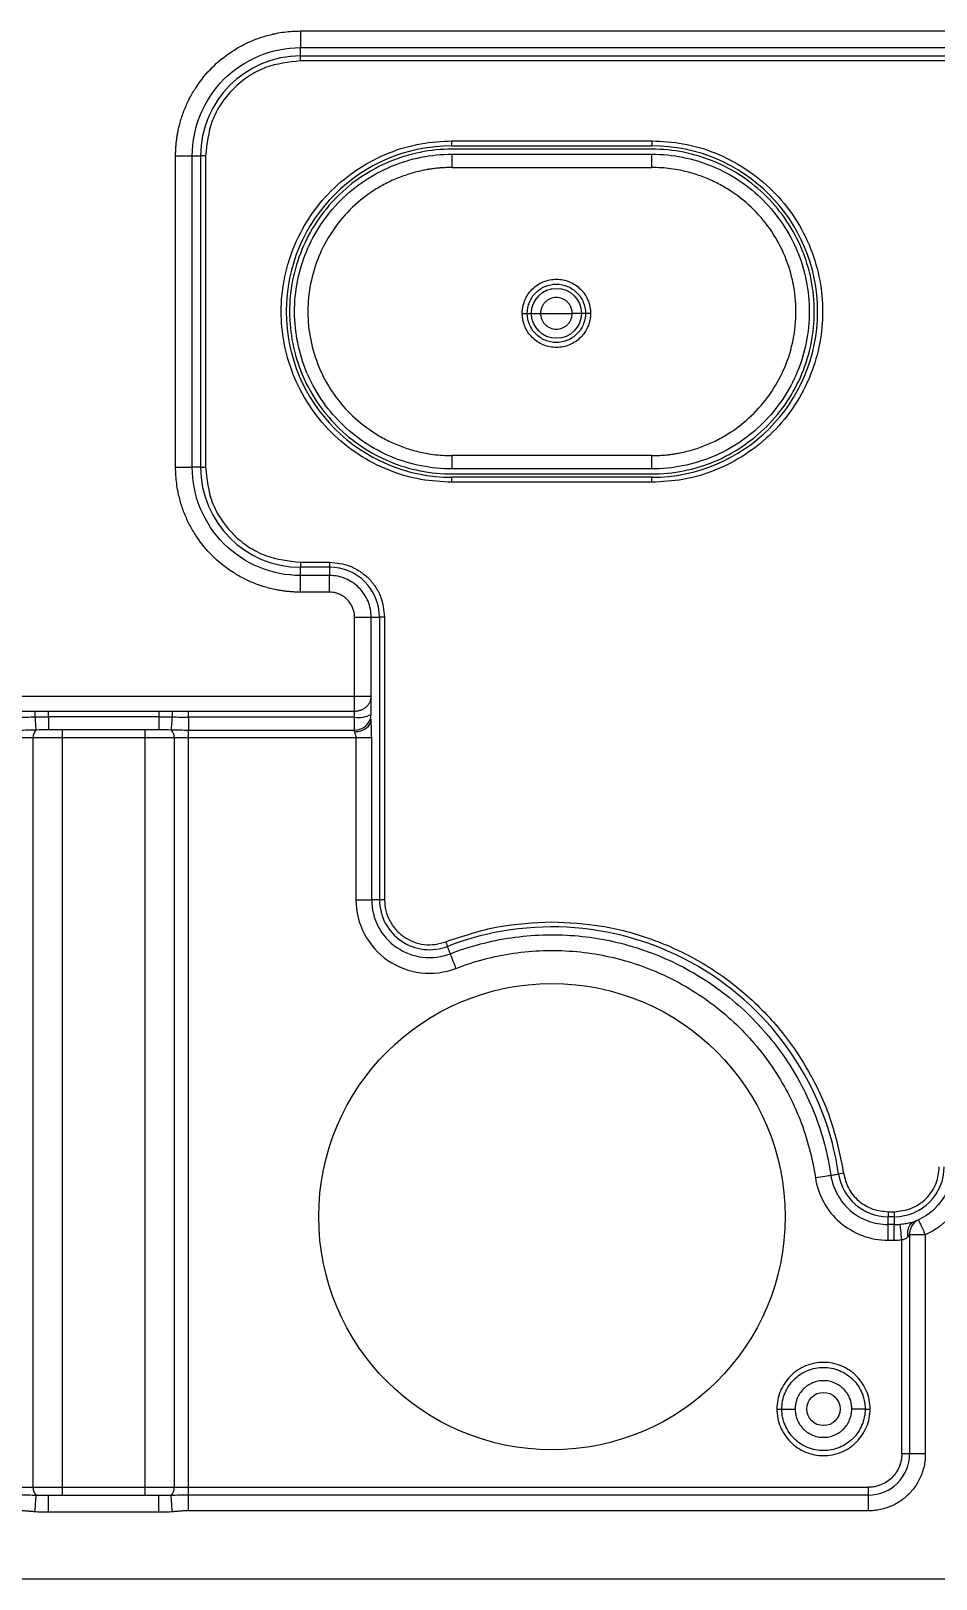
# Model space of a CAD drawing. Header units: millimetres. Extents: x -1 to 1576, y 30 to 633.
# Drawn here: x 1407.1 to 1461.4, y 30.4 to 123.4 of the extents above; entities that cross this region are included whole.
import ezdxf

# ---------------------------------------------------------------- set-up
doc = ezdxf.new("R2010")
doc.units = ezdxf.units.MM

msp = doc.modelspace()

# ---------------------------------------------------------------- linework, layer by layer
at = {"color": 7, "linetype": 'Continuous', "lineweight": 25}
for p, q in [((1423.281, 123.363), (1468.841, 123.363)), ((1423.281, 122.363), (1468.841, 122.363)), ((1423.281, 121.863), (1468.841, 121.863)), ((1423.281, 121.563), (1423.281, 121.863)), ((1468.841, 121.563), (1423.281, 121.563)), ((1432.371, 116.763), (1444.371, 116.763)), ((1432.371, 116.463), (1432.371, 116.763)), ((1432.371, 116.463), (1444.371, 116.463)), ((1444.371, 116.263), (1432.371, 116.263)), ((1444.371, 116.763), (1444.371, 116.463)), ((1415.781, 97.163), (1415.781, 115.863)), ((1416.781, 97.163), (1416.781, 115.863)), ((1417.281, 115.863), (1417.281, 97.163)), ((1417.581, 115.863), (1417.281, 115.863)), ((1417.581, 115.863), (1417.581, 97.163)), ((1432.371, 115.963), (1444.371, 115.963)), ((1432.371, 115.163), (1444.371, 115.163)), ((1444.371, 97.863), (1432.371, 97.863)), ((1417.281, 97.163), (1417.581, 97.163)), ((1444.371, 97.063), (1432.371, 97.063)), ((1432.371, 96.763), (1444.371, 96.763)), ((1432.371, 96.263), (1432.371, 96.563)), ((1444.371, 96.563), (1432.371, 96.563)), ((1444.371, 96.263), (1432.371, 96.263)), ((1444.371, 96.263), (1444.371, 96.563)), ((1423.281, 91.463), (1425.021, 91.463)), ((1423.281, 91.463), (1423.281, 91.163)), ((1425.021, 91.163), (1423.281, 91.163)), ((1425.021, 91.463), (1425.021, 91.163)), ((1425.021, 90.663), (1423.281, 90.663)), ((1425.021, 89.663), (1423.281, 89.663)), ((1426.521, 81.286), (1426.521, 88.163)), ((1427.521, 83.413), (1427.521, 88.163)), ((1428.021, 88.163), (1428.021, 71.193)), ((1428.321, 88.163), (1428.021, 88.163)), ((1428.321, 88.163), (1428.321, 71.193)), ((1182.271, 83.413), (1427.521, 83.413)), ((1408.149, 82.515), (1414.773, 82.515)), ((1414.773, 82.181), (1408.149, 82.181)), ((1416.558, 82.521), (1426.521, 82.521)), ((1426.521, 82.159), (1416.558, 82.159)), ((1426.607, 80.913), (1365.551, 80.913)), ((1407.236, 35.913), (1407.236, 80.913)), ((1408.104, 81.413), (1408.153, 81.417)), ((1408.149, 81.413), (1414.773, 81.413)), ((1408.979, 81.413), (1408.979, 35.413)), ((1413.943, 35.413), (1413.943, 81.413)), ((1414.773, 81.427), (1414.868, 81.413)), ((1415.686, 80.913), (1415.686, 35.913)), ((1416.558, 81.384), (1426.521, 81.384)), ((1416.558, 35.442), (1416.558, 81.384)), ((1426.607, 80.913), (1426.607, 71.193)), ((1427.55, 71.193), (1427.55, 80.913)), ((1428.321, 71.193), (1428.021, 71.193)), ((1431.994, 68.674), (1432.102, 68.394)), ((1455.879, 54.766), (1455.582, 54.722)), ((1458.549, 52.463), (1458.921, 52.463)), ((1458.549, 52.463), (1458.549, 52.163)), ((1458.921, 52.163), (1458.549, 52.163)), ((1458.921, 52.463), (1458.921, 52.163)), ((1458.921, 51.692), (1458.549, 51.692)), ((1458.549, 50.749), (1458.921, 50.749)), ((1459.371, 37.913), (1459.371, 50.772)), ((1460.785, 51.067), (1459.842, 51.067)), ((1459.842, 51.067), (1459.842, 37.913)), ((1460.785, 51.067), (1460.785, 37.913)), ((1460.785, 37.913), (1459.371, 37.913)), ((1365.551, 35.913), (1457.371, 35.913)), ((1414.773, 35.413), (1408.149, 35.413)), ((1414.818, 35.413), (1414.769, 35.408)), ((1457.371, 35.442), (1416.558, 35.442)), ((1457.371, 34.499), (1457.371, 35.913)), ((1414.773, 34.413), (1408.149, 34.413)), ((1457.371, 34.499), (1416.558, 34.499)), ((1518.301, 30.403), (36.911, 30.403))]:
    msp.add_line(p, q, dxfattribs=at)
at = {"color": 141}
msp.add_line((1437.688, 106.407), (1439.588, 106.407), dxfattribs=at)
for centre, radius in [((1438.638, 106.407), 1.5), ((1454.671, 40.614), 1)]:
    msp.add_circle(centre, radius, dxfattribs=at)
at = {"color": 7, "linetype": 'Continuous', "lineweight": 25}
msp.add_circle((1438.371, 52.163), 14, dxfattribs=at)
for centre, radius, start, end in [((1423.281, 115.863), 6, 90, 180), ((1432.371, 106.513), 9.95, 90, 270), ((1444.371, 106.513), 9.95, 270, 90), ((1423.281, 97.163), 6, 180, 270), ((1425.021, 88.163), 3, 360, 90), ((1426.764, 83.774), 1.633, 261.44344, 297.62132), ((1426.549, 82.357), 0.973, 268.36351, 358.26421), ((1407.793, 80.99), 0.562, 132.43497, 187.82324), ((1415.129, 80.99), 0.562, 352.17675, 47.56507), ((1431.021, 71.193), 3, 180, 291.11826), ((1438.371, 52.163), 17.4, 8.45652, 111.11826), ((1458.921, 55.163), 3, 270, 0), ((1458.549, 55.163), 3, 188.45652, 270), ((1457.371, 37.913), 2.471, 270, 360), ((1407.793, 35.837), 0.562, 172.17675, 227.56507), ((1415.129, 35.837), 0.562, 312.43497, 7.82324)]:
    msp.add_arc(centre, radius, start, end, dxfattribs=at)
for points, knots in [([(1415.781, 115.863), (1415.782, 115.945), (1415.783, 116.109), (1415.796, 116.354), (1415.816, 116.599), (1415.844, 116.842), (1415.88, 117.085), (1415.953, 117.487), (1416.092, 118.044), (1416.341, 118.738), (1416.656, 119.405), (1417.161, 120.247), (1417.944, 121.2), (1418.897, 121.983), (1419.739, 122.488), (1420.406, 122.803), (1421.1, 123.052), (1421.736, 123.211), (1422.301, 123.304), (1422.79, 123.354), (1423.117, 123.36), (1423.281, 123.363)], [0, 0, 0, 0, 0.02089, 0.041734, 0.062554, 0.083372, 0.104212, 0.125095, 0.187593, 0.250135, 0.312615, 0.375154, 0.50001, 0.624866, 0.68736, 0.749886, 0.812381, 0.874923, 0.91662, 0.958252, 1, 1, 1, 1]), ([(1423.281, 123.363), (1423.281, 123.101), (1423.281, 122.841), (1423.281, 122.471), (1423.281, 122.363), (1423.281, 122.363)], [0, 0, 0, 0, 0.5, 0.5, 1, 1, 1, 1]), ([(1416.781, 115.863), (1416.781, 116.715), (1416.95, 117.565), (1417.601, 119.137), (1418.083, 119.857), (1419.287, 121.061), (1420.007, 121.543), (1421.579, 122.194), (1422.43, 122.363), (1423.281, 122.363)], [0, 0, 0, 0, 0.25, 0.25, 0.5, 0.5, 0.75, 0.75, 1, 1, 1, 1]), ([(1423.281, 121.863), (1423.281, 121.994), (1423.281, 122.124), (1423.281, 122.309), (1423.281, 122.363), (1423.281, 122.363)], [0, 0, 0, 0, 0.5, 0.5, 1, 1, 1, 1]), ([(1423.281, 121.563), (1422.564, 121.487), (1421.461, 121.37), (1420.134, 120.659), (1419.221, 119.923), (1418.485, 119.01), (1417.774, 117.683), (1417.657, 116.58), (1417.581, 115.863)], [0, 0, 0, 0, 0.239457, 0.368361, 0.5, 0.631639, 0.760543, 1, 1, 1, 1]), ([(1432.371, 96.263), (1431.746, 96.296), (1430.458, 96.365), (1428.548, 96.935), (1426.711, 97.881), (1425.072, 99.214), (1423.74, 100.853), (1422.788, 102.69), (1422.239, 104.6), (1422.064, 106.513), (1422.239, 108.426), (1422.788, 110.336), (1423.74, 112.173), (1425.072, 113.812), (1426.711, 115.145), (1428.548, 116.091), (1430.458, 116.661), (1431.746, 116.73), (1432.371, 116.763)], [0, 0, 0, 0, 0.058258, 0.120006, 0.18432, 0.25, 0.31568, 0.379994, 0.441742, 0.5, 0.558258, 0.620006, 0.68432, 0.75, 0.81568, 0.879994, 0.941742, 1, 1, 1, 1]), ([(1432.371, 116.263), (1431.093, 116.263), (1429.816, 116.009), (1427.456, 115.029), (1426.373, 114.305), (1424.568, 112.497), (1423.846, 111.413), (1422.871, 109.051), (1422.619, 107.775), (1422.622, 105.224), (1422.878, 103.951), (1423.855, 101.598), (1424.576, 100.519), (1426.378, 98.717), (1427.458, 97.995), (1429.816, 97.017), (1431.093, 96.763), (1432.371, 96.763)], [0, 0, 0, 0, 0.125, 0.125, 0.25, 0.25, 0.375, 0.375, 0.5, 0.5, 0.625, 0.625, 0.75, 0.75, 0.875, 0.875, 1, 1, 1, 1]), ([(1444.371, 116.763), (1444.996, 116.73), (1446.284, 116.661), (1448.194, 116.091), (1450.031, 115.145), (1451.67, 113.812), (1453.002, 112.173), (1453.954, 110.336), (1454.503, 108.426), (1454.678, 106.513), (1454.503, 104.6), (1453.954, 102.69), (1453.002, 100.853), (1451.67, 99.214), (1450.031, 97.881), (1448.194, 96.935), (1446.284, 96.365), (1444.996, 96.296), (1444.371, 96.263)], [0, 0, 0, 0, 0.058258, 0.120006, 0.18432, 0.25, 0.31568, 0.379994, 0.441742, 0.5, 0.558258, 0.620006, 0.68432, 0.75, 0.81568, 0.879994, 0.941742, 1, 1, 1, 1]), ([(1444.371, 96.763), (1445.648, 96.763), (1446.924, 97.017), (1449.282, 97.994), (1450.363, 98.716), (1452.167, 100.52), (1452.89, 101.601), (1453.867, 103.96), (1454.121, 105.236), (1454.121, 107.79), (1453.867, 109.066), (1452.89, 111.424), (1452.167, 112.505), (1450.363, 114.309), (1449.282, 115.032), (1446.924, 116.009), (1445.648, 116.263), (1444.371, 116.263)], [0, 0, 0, 0, 0.125, 0.125, 0.25, 0.25, 0.375, 0.375, 0.5, 0.5, 0.625, 0.625, 0.75, 0.75, 0.875, 0.875, 1, 1, 1, 1]), ([(1415.781, 115.863), (1415.912, 115.863), (1416.043, 115.863), (1416.284, 115.863), (1416.395, 115.863), (1416.58, 115.863), (1416.655, 115.863), (1416.755, 115.863), (1416.781, 115.863), (1416.781, 115.863)], [0, 0, 0, 0, 0.25, 0.25, 0.5, 0.5, 0.75, 0.75, 1, 1, 1, 1]), ([(1416.781, 115.863), (1416.781, 115.863), (1416.835, 115.863), (1417.02, 115.863), (1417.15, 115.863), (1417.281, 115.863)], [0, 0, 0, 0, 0.5, 0.5, 1, 1, 1, 1]), ([(1432.371, 97.063), (1431.131, 97.063), (1429.892, 97.311), (1427.607, 98.258), (1426.562, 98.958), (1424.819, 100.7), (1424.121, 101.743), (1423.173, 104.018), (1422.925, 105.249), (1422.917, 107.719), (1423.159, 108.957), (1424.101, 111.25), (1424.801, 112.304), (1426.551, 114.061), (1427.601, 114.764), (1429.891, 115.716), (1431.131, 115.963), (1432.371, 115.963)], [0, 0, 0, 0, 0.125, 0.125, 0.25, 0.25, 0.375, 0.375, 0.5, 0.5, 0.625, 0.625, 0.75, 0.75, 0.875, 0.875, 1, 1, 1, 1]), ([(1432.371, 115.963), (1432.371, 115.963), (1432.371, 115.877), (1432.371, 115.581), (1432.371, 115.373), (1432.371, 115.163)], [0, 0, 0, 0, 0.5, 0.5, 1, 1, 1, 1]), ([(1444.371, 115.163), (1444.371, 115.373), (1444.371, 115.581), (1444.371, 115.877), (1444.371, 115.963), (1444.371, 115.963)], [0, 0, 0, 0, 0.5, 0.5, 1, 1, 1, 1]), ([(1444.371, 115.963), (1445.61, 115.963), (1446.847, 115.716), (1449.132, 114.769), (1450.179, 114.069), (1451.927, 112.321), (1452.627, 111.274), (1453.574, 108.989), (1453.821, 107.752), (1453.821, 105.274), (1453.574, 104.037), (1452.627, 101.752), (1451.927, 100.705), (1450.179, 98.957), (1449.132, 98.257), (1446.847, 97.31), (1445.61, 97.063), (1444.371, 97.063)], [0, 0, 0, 0, 0.125, 0.125, 0.25, 0.25, 0.375, 0.375, 0.5, 0.5, 0.625, 0.625, 0.75, 0.75, 0.875, 0.875, 1, 1, 1, 1]), ([(1432.371, 115.163), (1432.276, 115.162), (1432.087, 115.16), (1431.804, 115.146), (1431.522, 115.123), (1431.241, 115.091), (1430.96, 115.049), (1430.495, 114.964), (1429.853, 114.803), (1429.051, 114.516), (1428.282, 114.151), (1427.31, 113.568), (1426.208, 112.663), (1425.126, 111.34), (1424.323, 109.832), (1423.83, 108.198), (1423.665, 106.5), (1423.835, 104.803), (1424.331, 103.174), (1425.135, 101.672), (1426.216, 100.356), (1427.315, 99.455), (1428.285, 98.873), (1429.053, 98.509), (1429.854, 98.223), (1430.587, 98.039), (1431.24, 97.931), (1431.804, 97.874), (1432.182, 97.867), (1432.371, 97.863)], [0, 0, 0, 0, 0.010459, 0.020896, 0.031323, 0.041751, 0.052191, 0.062655, 0.093956, 0.125279, 0.156579, 0.187899, 0.250446, 0.313002, 0.375557, 0.438069, 0.500514, 0.562901, 0.625252, 0.687588, 0.749932, 0.812305, 0.843544, 0.874803, 0.906071, 0.937365, 0.958255, 0.979103, 1, 1, 1, 1]), ([(1444.371, 97.863), (1444.466, 97.864), (1444.654, 97.866), (1444.937, 97.88), (1445.219, 97.903), (1445.501, 97.936), (1445.781, 97.977), (1446.245, 98.062), (1446.887, 98.222), (1447.687, 98.509), (1448.456, 98.872), (1449.427, 99.455), (1450.527, 100.357), (1451.609, 101.676), (1452.414, 103.181), (1452.909, 104.814), (1453.077, 106.513), (1452.909, 108.212), (1452.414, 109.846), (1451.609, 111.35), (1450.527, 112.669), (1449.427, 113.571), (1448.456, 114.154), (1447.688, 114.517), (1446.887, 114.804), (1446.154, 114.988), (1445.502, 115.095), (1444.938, 115.152), (1444.56, 115.16), (1444.371, 115.163)], [0, 0, 0, 0, 0.01045, 0.020878, 0.031297, 0.041716, 0.052148, 0.062604, 0.093871, 0.125157, 0.15641, 0.187685, 0.250124, 0.312563, 0.375018, 0.437498, 0.500004, 0.56251, 0.62499, 0.687444, 0.749884, 0.812323, 0.843578, 0.874852, 0.906118, 0.937405, 0.95828, 0.979115, 1, 1, 1, 1]), ([(1436.588, 106.407), (1436.589, 106.452), (1436.59, 106.542), (1436.604, 106.675), (1436.625, 106.807), (1436.656, 106.937), (1436.695, 107.066), (1436.774, 107.275), (1436.922, 107.553), (1437.179, 107.865), (1437.49, 108.122), (1437.847, 108.312), (1438.234, 108.431), (1438.637, 108.47), (1439.04, 108.431), (1439.427, 108.313), (1439.784, 108.123), (1440.096, 107.866), (1440.354, 107.554), (1440.523, 107.236), (1440.623, 106.939), (1440.678, 106.675), (1440.684, 106.497), (1440.688, 106.407)], [0, 0, 0, 0, 0.021, 0.041824, 0.062562, 0.083304, 0.104142, 0.125164, 0.187554, 0.250028, 0.312439, 0.37493, 0.437398, 0.499946, 0.562407, 0.624957, 0.687399, 0.749921, 0.812357, 0.874874, 0.916685, 0.958151, 1, 1, 1, 1]), ([(1436.888, 106.407), (1436.888, 106.636), (1436.933, 106.865), (1437.109, 107.288), (1437.238, 107.482), (1437.562, 107.806), (1437.756, 107.936), (1438.179, 108.111), (1438.408, 108.157), (1438.867, 108.157), (1439.096, 108.111), (1439.52, 107.936), (1439.713, 107.806), (1440.037, 107.482), (1440.167, 107.288), (1440.342, 106.865), (1440.388, 106.636), (1440.388, 106.407)], [0, 0, 0, 0, 0.125, 0.125, 0.25, 0.25, 0.375, 0.375, 0.5, 0.5, 0.625, 0.625, 0.75, 0.75, 0.875, 0.875, 1, 1, 1, 1]), ([(1439.588, 106.407), (1439.587, 106.438), (1439.585, 106.5), (1439.571, 106.592), (1439.548, 106.683), (1439.506, 106.8), (1439.433, 106.938), (1439.314, 107.083), (1439.169, 107.202), (1438.949, 107.319), (1438.638, 107.382), (1438.326, 107.319), (1438.106, 107.202), (1437.962, 107.083), (1437.842, 106.938), (1437.755, 106.773), (1437.698, 106.594), (1437.691, 106.469), (1437.688, 106.407)], [0, 0, 0, 0, 0.031455, 0.062626, 0.093818, 0.125337, 0.187777, 0.250402, 0.31285, 0.375475, 0.500072, 0.624659, 0.687104, 0.749734, 0.81218, 0.874804, 0.937355, 1, 1, 1, 1]), ([(1436.588, 106.407), (1436.666, 106.407), (1436.744, 106.407), (1436.855, 106.407), (1436.888, 106.407), (1436.888, 106.407)], [0, 0, 0, 0, 0.5, 0.5, 1, 1, 1, 1]), ([(1440.688, 106.407), (1440.687, 106.362), (1440.685, 106.272), (1440.672, 106.138), (1440.65, 106.006), (1440.62, 105.876), (1440.581, 105.748), (1440.502, 105.538), (1440.354, 105.26), (1440.096, 104.948), (1439.784, 104.691), (1439.427, 104.501), (1439.04, 104.382), (1438.638, 104.344), (1438.235, 104.382), (1437.848, 104.501), (1437.491, 104.691), (1437.179, 104.948), (1436.922, 105.26), (1436.753, 105.578), (1436.652, 105.874), (1436.598, 106.138), (1436.591, 106.317), (1436.588, 106.407)], [0, 0, 0, 0, 0.021003, 0.041829, 0.062569, 0.083314, 0.104155, 0.12518, 0.187608, 0.250123, 0.312555, 0.375069, 0.437528, 0.500074, 0.562534, 0.625076, 0.6875, 0.750011, 0.812415, 0.874903, 0.916704, 0.958161, 1, 1, 1, 1]), ([(1436.888, 106.407), (1436.888, 106.407), (1436.974, 106.407), (1437.27, 106.407), (1437.478, 106.407), (1437.688, 106.407)], [0, 0, 0, 0, 0.5, 0.5, 1, 1, 1, 1]), ([(1440.388, 106.407), (1440.388, 106.177), (1440.342, 105.948), (1440.167, 105.525), (1440.037, 105.331), (1439.713, 105.008), (1439.52, 104.878), (1439.096, 104.702), (1438.867, 104.657), (1438.408, 104.657), (1438.179, 104.702), (1437.756, 104.878), (1437.562, 105.008), (1437.238, 105.331), (1437.109, 105.525), (1436.933, 105.948), (1436.888, 106.177), (1436.888, 106.407)], [0, 0, 0, 0, 0.125, 0.125, 0.25, 0.25, 0.375, 0.375, 0.5, 0.5, 0.625, 0.625, 0.75, 0.75, 0.875, 0.875, 1, 1, 1, 1]), ([(1437.688, 106.407), (1437.689, 106.376), (1437.69, 106.313), (1437.704, 106.221), (1437.727, 106.131), (1437.769, 106.014), (1437.842, 105.875), (1437.962, 105.731), (1438.106, 105.612), (1438.326, 105.494), (1438.638, 105.432), (1438.949, 105.494), (1439.169, 105.612), (1439.314, 105.731), (1439.433, 105.875), (1439.52, 106.041), (1439.577, 106.22), (1439.584, 106.344), (1439.588, 106.407)], [0, 0, 0, 0, 0.0314548, 0.0626251, 0.0938167, 0.125335, 0.1877757, 0.2503996, 0.3128473, 0.3754709, 0.500068, 0.6246608, 0.6871073, 0.7497383, 0.8121839, 0.874806, 0.9373565, 1, 1, 1, 1]), ([(1440.388, 106.407), (1440.388, 106.407), (1440.301, 106.407), (1440.005, 106.407), (1439.797, 106.407), (1439.588, 106.407)], [0, 0, 0, 0, 0.5, 0.5, 1, 1, 1, 1]), ([(1440.688, 106.407), (1440.609, 106.407), (1440.531, 106.407), (1440.42, 106.407), (1440.388, 106.407), (1440.388, 106.407)], [0, 0, 0, 0, 0.5, 0.5, 1, 1, 1, 1]), ([(1432.371, 97.863), (1432.371, 97.654), (1432.371, 97.445), (1432.371, 97.149), (1432.371, 97.063), (1432.371, 97.063)], [0, 0, 0, 0, 0.5, 0.5, 1, 1, 1, 1]), ([(1444.371, 97.063), (1444.371, 97.063), (1444.371, 97.149), (1444.371, 97.445), (1444.371, 97.654), (1444.371, 97.863)], [0, 0, 0, 0, 0.5, 0.5, 1, 1, 1, 1]), ([(1423.281, 89.663), (1423.199, 89.664), (1423.035, 89.665), (1422.79, 89.678), (1422.546, 89.698), (1422.302, 89.726), (1422.059, 89.762), (1421.657, 89.835), (1421.1, 89.974), (1420.406, 90.223), (1419.74, 90.538), (1418.897, 91.043), (1417.944, 91.826), (1417.161, 92.779), (1416.656, 93.621), (1416.341, 94.288), (1416.092, 94.982), (1415.933, 95.618), (1415.84, 96.183), (1415.79, 96.672), (1415.784, 96.999), (1415.781, 97.163)], [0, 0, 0, 0, 0.02089, 0.041734, 0.062554, 0.083372, 0.104212, 0.125095, 0.187593, 0.250135, 0.312615, 0.375154, 0.50001, 0.624866, 0.68736, 0.749886, 0.812381, 0.874923, 0.91662, 0.958252, 1, 1, 1, 1]), ([(1415.781, 97.163), (1416.043, 97.163), (1416.303, 97.163), (1416.673, 97.163), (1416.781, 97.163), (1416.781, 97.163)], [0, 0, 0, 0, 0.5, 0.5, 1, 1, 1, 1]), ([(1423.281, 90.663), (1422.429, 90.663), (1421.579, 90.832), (1420.007, 91.483), (1419.287, 91.965), (1418.083, 93.169), (1417.601, 93.889), (1416.95, 95.461), (1416.781, 96.312), (1416.781, 97.163)], [0, 0, 0, 0, 0.25, 0.25, 0.5, 0.5, 0.75, 0.75, 1, 1, 1, 1]), ([(1417.281, 97.163), (1417.15, 97.163), (1417.02, 97.163), (1416.835, 97.163), (1416.781, 97.163), (1416.781, 97.163)], [0, 0, 0, 0, 0.5, 0.5, 1, 1, 1, 1]), ([(1417.581, 97.163), (1417.657, 96.446), (1417.774, 95.343), (1418.485, 94.016), (1419.221, 93.103), (1420.134, 92.367), (1421.461, 91.656), (1422.564, 91.539), (1423.281, 91.463)], [0, 0, 0, 0, 0.239457, 0.368361, 0.5, 0.631639, 0.760543, 1, 1, 1, 1]), ([(1423.281, 90.663), (1423.281, 90.663), (1423.281, 90.717), (1423.281, 90.902), (1423.281, 91.032), (1423.281, 91.163)], [0, 0, 0, 0, 0.5, 0.5, 1, 1, 1, 1]), ([(1425.021, 91.463), (1425.436, 91.419), (1426.077, 91.35), (1426.846, 90.939), (1427.371, 90.513), (1427.797, 89.988), (1428.208, 89.219), (1428.277, 88.578), (1428.321, 88.163)], [0, 0, 0, 0, 0.239443, 0.36967, 0.5, 0.630227, 0.760557, 1, 1, 1, 1]), ([(1425.021, 91.163), (1425.021, 91.032), (1425.021, 90.902), (1425.021, 90.717), (1425.021, 90.663), (1425.021, 90.663)], [0, 0, 0, 0, 0.5, 0.5, 1, 1, 1, 1]), ([(1423.281, 89.663), (1423.281, 89.794), (1423.281, 89.925), (1423.281, 90.167), (1423.281, 90.277), (1423.281, 90.463), (1423.281, 90.537), (1423.281, 90.637), (1423.281, 90.663), (1423.281, 90.663)], [0, 0, 0, 0, 0.25, 0.25, 0.5, 0.5, 0.75, 0.75, 1, 1, 1, 1]), ([(1425.021, 89.663), (1425.021, 89.925), (1425.021, 90.185), (1425.021, 90.555), (1425.021, 90.663), (1425.021, 90.663)], [0, 0, 0, 0, 0.5, 0.5, 1, 1, 1, 1]), ([(1427.521, 88.163), (1427.521, 88.49), (1427.456, 88.818), (1427.205, 89.422), (1427.02, 89.7), (1426.557, 90.162), (1426.28, 90.347), (1425.676, 90.598), (1425.348, 90.663), (1425.021, 90.663)], [0, 0, 0, 0, 0.25, 0.25, 0.5, 0.5, 0.75, 0.75, 1, 1, 1, 1]), ([(1426.521, 88.163), (1426.52, 88.203), (1426.518, 88.281), (1426.504, 88.398), (1426.481, 88.513), (1426.449, 88.627), (1426.388, 88.793), (1426.277, 89.002), (1426.088, 89.23), (1425.86, 89.419), (1425.628, 89.542), (1425.411, 89.616), (1425.218, 89.656), (1425.087, 89.661), (1425.021, 89.663)], [0, 0, 0, 0, 0.05036, 0.10025, 0.149981, 0.199867, 0.25022, 0.374979, 0.500058, 0.624908, 0.749904, 0.833401, 0.916281, 1, 1, 1, 1]), ([(1426.521, 88.163), (1426.652, 88.163), (1426.783, 88.163), (1427.024, 88.163), (1427.135, 88.163), (1427.32, 88.163), (1427.395, 88.163), (1427.495, 88.163), (1427.521, 88.163), (1427.521, 88.163)], [0, 0, 0, 0, 0.25, 0.25, 0.5, 0.5, 0.75, 0.75, 1, 1, 1, 1]), ([(1427.521, 88.163), (1427.521, 88.163), (1427.575, 88.163), (1427.76, 88.163), (1427.89, 88.163), (1428.021, 88.163)], [0, 0, 0, 0, 0.5, 0.5, 1, 1, 1, 1]), ([(1426.521, 82.521), (1426.552, 82.522), (1426.615, 82.524), (1426.709, 82.536), (1426.802, 82.556), (1426.894, 82.584), (1426.984, 82.621), (1427.071, 82.666), (1427.153, 82.72), (1427.252, 82.799), (1427.361, 82.917), (1427.449, 83.067), (1427.509, 83.236), (1427.516, 83.348), (1427.521, 83.413)], [0, 0, 0, 0, 0.059578, 0.119912, 0.181049, 0.243036, 0.305918, 0.369735, 0.434524, 0.500319, 0.623399, 0.760155, 0.860291, 1, 1, 1, 1]), ([(1406.364, 82.521), (1406.503, 82.521), (1406.835, 82.52), (1407.167, 82.518), (1407.359, 82.517)], [0, 0, 0, 0, 0.420029, 1, 1, 1, 1]), ([(1407.413, 81.404), (1407.411, 81.437), (1407.403, 81.53), (1407.381, 81.802), (1407.366, 81.982), (1407.35, 82.175)], [0, 0, 0, 0, 0.5, 0.5, 1, 1, 1, 1]), ([(1407.359, 82.517), (1407.478, 82.516), (1407.741, 82.515), (1408.004, 82.515), (1408.149, 82.515)], [0, 0, 0, 0, 0.4515176, 1, 1, 1, 1]), ([(1408.149, 82.181), (1408.149, 81.965), (1408.149, 81.766), (1408.149, 81.49), (1408.149, 81.413), (1408.149, 81.413)], [0, 0, 0, 0, 0.5, 0.5, 1, 1, 1, 1]), ([(1414.773, 82.515), (1414.918, 82.515), (1415.181, 82.515), (1415.444, 82.516), (1415.563, 82.517)], [0, 0, 0, 0, 0.548204, 1, 1, 1, 1]), ([(1414.773, 82.181), (1414.773, 81.965), (1414.773, 81.767), (1414.773, 81.49), (1414.773, 81.413), (1414.773, 81.413)], [0, 0, 0, 0, 0.5, 0.5, 1, 1, 1, 1]), ([(1415.572, 82.175), (1415.556, 81.982), (1415.541, 81.802), (1415.519, 81.53), (1415.511, 81.437), (1415.509, 81.404)], [0, 0, 0, 0, 0.5, 0.5, 1, 1, 1, 1]), ([(1415.563, 82.517), (1415.756, 82.518), (1416.087, 82.52), (1416.419, 82.521), (1416.558, 82.521)], [0, 0, 0, 0, 0.581022, 1, 1, 1, 1]), ([(1416.558, 82.159), (1416.558, 81.985), (1416.558, 81.819), (1416.558, 81.548), (1416.558, 81.443), (1416.558, 81.384)], [0, 0, 0, 0, 0.5, 0.5, 1, 1, 1, 1]), ([(1426.521, 81.286), (1426.786, 81.286), (1427.041, 81.364), (1427.416, 81.644), (1427.521, 81.833), (1427.521, 82.031)], [0, 0, 0, 0, 0.5, 0.5, 1, 1, 1, 1]), ([(1427.55, 80.913), (1427.55, 81.105), (1427.545, 81.297), (1427.531, 81.673), (1427.521, 81.859), (1427.521, 82.031)], [0, 0, 0, 0, 0.5, 0.5, 1, 1, 1, 1]), ([(1426.521, 81.286), (1426.521, 81.277), (1426.522, 81.26), (1426.529, 81.23), (1426.537, 81.199), (1426.553, 81.158), (1426.575, 81.096), (1426.601, 81.01), (1426.605, 80.944), (1426.607, 80.913)], [0, 0, 0, 0, 0.0856601, 0.1788124, 0.280169, 0.3582163, 0.5375231, 0.7870705, 1, 1, 1, 1]), ([(1427.55, 80.913), (1427.481, 80.913), (1427.352, 80.913), (1427.017, 80.913), (1426.812, 80.913), (1426.607, 80.913)], [0, 0, 0, 0, 0.5, 0.5, 1, 1, 1, 1]), ([(1426.607, 71.193), (1426.607, 70.48), (1426.783, 69.766), (1427.448, 68.504), (1427.937, 67.956), (1429.113, 67.15), (1429.8, 66.891), (1431.217, 66.725), (1431.946, 66.818), (1432.611, 67.075)], [0, 0, 0, 0, 0.25, 0.25, 0.5, 0.5, 0.75, 0.75, 1, 1, 1, 1]), ([(1426.607, 71.193), (1426.812, 71.193), (1427.017, 71.193), (1427.352, 71.193), (1427.481, 71.193), (1427.55, 71.193)], [0, 0, 0, 0, 0.5, 0.5, 1, 1, 1, 1]), ([(1427.55, 71.193), (1427.55, 70.632), (1427.688, 70.07), (1428.211, 69.078), (1428.596, 68.647), (1429.52, 68.013), (1430.06, 67.81), (1431.175, 67.679), (1431.748, 67.752), (1432.272, 67.955)], [0, 0, 0, 0, 0.25, 0.25, 0.5, 0.5, 0.75, 0.75, 1, 1, 1, 1]), ([(1428.021, 71.193), (1427.918, 71.193), (1427.816, 71.193), (1427.649, 71.193), (1427.584, 71.193), (1427.55, 71.193)], [0, 0, 0, 0, 0.5, 0.5, 1, 1, 1, 1]), ([(1428.321, 71.193), (1428.336, 70.978), (1428.366, 70.542), (1428.61, 69.922), (1428.986, 69.378), (1429.48, 68.945), (1430.061, 68.641), (1430.704, 68.486), (1431.37, 68.482), (1431.788, 68.611), (1431.994, 68.674)], [0, 0, 0, 0, 0.123145, 0.25, 0.376855, 0.5, 0.623145, 0.75, 0.876855, 1, 1, 1, 1]), ([(1438.371, 69.863), (1439.362, 69.815), (1441.392, 69.716), (1444.408, 68.896), (1447.329, 67.547), (1449.996, 65.644), (1452.27, 63.286), (1454.034, 60.595), (1455.288, 57.733), (1455.685, 55.739), (1455.879, 54.766)], [0, 0, 0, 0, 0.118042, 0.241853, 0.369831, 0.5, 0.630169, 0.758147, 0.881958, 1, 1, 1, 1]), ([(1432.272, 67.955), (1433.451, 68.41), (1434.682, 68.732), (1437.183, 69.096), (1438.453, 69.138), (1440.969, 68.939), (1442.216, 68.698), (1444.627, 67.944), (1445.791, 67.431), (1447.977, 66.159), (1448.998, 65.401), (1450.847, 63.675), (1451.674, 62.708), (1453.093, 60.616), (1453.685, 59.489), (1454.603, 57.133), (1454.93, 55.903), (1455.116, 54.653)], [0, 0, 0, 0, 0.125, 0.125, 0.25, 0.25, 0.375, 0.375, 0.5, 0.5, 0.625, 0.625, 0.75, 0.75, 0.875, 0.875, 1, 1, 1, 1]), ([(1432.272, 67.955), (1432.259, 67.987), (1432.236, 68.047), (1432.176, 68.203), (1432.139, 68.299), (1432.102, 68.394)], [0, 0, 0, 0, 0.5, 0.5, 1, 1, 1, 1]), ([(1432.611, 67.075), (1432.538, 67.267), (1432.464, 67.458), (1432.343, 67.77), (1432.296, 67.891), (1432.272, 67.955)], [0, 0, 0, 0, 0.5, 0.5, 1, 1, 1, 1]), ([(1432.611, 67.075), (1433.725, 67.505), (1434.888, 67.809), (1437.25, 68.153), (1438.449, 68.193), (1440.826, 68.005), (1442.003, 67.777), (1444.28, 67.065), (1445.38, 66.58), (1447.444, 65.378), (1448.408, 64.662), (1450.153, 63.032), (1450.934, 62.12), (1452.274, 60.144), (1452.832, 59.08), (1453.699, 56.856), (1454.007, 55.695), (1454.183, 54.514)], [0, 0, 0, 0, 0.125, 0.125, 0.25, 0.25, 0.375, 0.375, 0.5, 0.5, 0.625, 0.625, 0.75, 0.75, 0.875, 0.875, 1, 1, 1, 1]), ([(1458.921, 52.463), (1459.261, 52.499), (1459.785, 52.555), (1460.414, 52.891), (1460.844, 53.24), (1461.193, 53.67), (1461.529, 54.299), (1461.585, 54.824), (1461.621, 55.163)], [0, 0, 0, 0, 0.239443, 0.369658, 0.5, 0.630215, 0.760557, 1, 1, 1, 1]), ([(1462.421, 55.163), (1462.421, 54.495), (1462.225, 53.83), (1461.503, 52.708), (1460.978, 52.254), (1460.371, 51.977)], [0, 0, 0, 0, 0.5, 0.5, 1, 1, 1, 1]), ([(1454.183, 54.514), (1454.386, 54.544), (1454.588, 54.574), (1454.92, 54.623), (1455.048, 54.643), (1455.116, 54.653)], [0, 0, 0, 0, 0.5, 0.5, 1, 1, 1, 1]), ([(1454.183, 54.514), (1454.26, 53.996), (1454.43, 53.492), (1454.935, 52.575), (1455.27, 52.162), (1456.063, 51.479), (1456.521, 51.208), (1457.502, 50.843), (1458.026, 50.749), (1458.549, 50.749)], [0, 0, 0, 0, 0.25, 0.25, 0.5, 0.5, 0.75, 0.75, 1, 1, 1, 1]), ([(1455.116, 54.653), (1455.149, 54.658), (1455.213, 54.667), (1455.379, 54.692), (1455.48, 54.707), (1455.582, 54.722)], [0, 0, 0, 0, 0.5, 0.5, 1, 1, 1, 1]), ([(1455.116, 54.653), (1455.176, 54.245), (1455.31, 53.849), (1455.707, 53.128), (1455.971, 52.803), (1456.594, 52.265), (1456.954, 52.053), (1457.726, 51.766), (1458.138, 51.692), (1458.549, 51.692)], [0, 0, 0, 0, 0.25, 0.25, 0.5, 0.5, 0.75, 0.75, 1, 1, 1, 1]), ([(1455.879, 54.766), (1455.955, 54.464), (1456.113, 53.84), (1456.75, 53.077), (1457.598, 52.559), (1458.239, 52.494), (1458.549, 52.463)], [0, 0, 0, 0, 0.241918, 0.5, 0.758082, 1, 1, 1, 1]), ([(1458.549, 51.692), (1458.549, 51.726), (1458.549, 51.791), (1458.549, 51.958), (1458.549, 52.06), (1458.549, 52.163)], [0, 0, 0, 0, 0.5, 0.5, 1, 1, 1, 1]), ([(1458.921, 52.163), (1458.921, 52.06), (1458.921, 51.958), (1458.921, 51.791), (1458.921, 51.726), (1458.921, 51.692)], [0, 0, 0, 0, 0.5, 0.5, 1, 1, 1, 1]), ([(1462.421, 52.335), (1462.376, 52.281), (1462.288, 52.174), (1462.145, 52.021), (1461.996, 51.875), (1461.84, 51.736), (1461.642, 51.575), (1461.396, 51.4), (1461.099, 51.219), (1460.89, 51.118), (1460.785, 51.067)], [0, 0, 0, 0, 0.100179, 0.200056, 0.299844, 0.399761, 0.500022, 0.666817, 0.833142, 1, 1, 1, 1]), ([(1458.549, 50.749), (1458.549, 50.954), (1458.549, 51.159), (1458.549, 51.494), (1458.549, 51.623), (1458.549, 51.692)], [0, 0, 0, 0, 0.5, 0.5, 1, 1, 1, 1]), ([(1458.921, 50.749), (1458.921, 50.954), (1458.921, 51.159), (1458.921, 51.494), (1458.921, 51.623), (1458.921, 51.692)], [0, 0, 0, 0, 0.5, 0.5, 1, 1, 1, 1]), ([(1459.275, 51.71), (1459.326, 51.715), (1459.427, 51.726), (1459.576, 51.748), (1459.725, 51.773), (1459.871, 51.803), (1460.012, 51.838), (1460.099, 51.868), (1460.141, 51.882)], [0, 0, 0, 0, 0.169281, 0.335439, 0.499168, 0.674217, 0.840845, 1, 1, 1, 1]), ([(1459.371, 50.772), (1459.35, 50.976), (1459.329, 51.179), (1459.295, 51.513), (1459.282, 51.642), (1459.275, 51.71)], [0, 0, 0, 0, 0.5, 0.5, 1, 1, 1, 1]), ([(1459.744, 50.945), (1459.709, 51.157), (1459.729, 51.367), (1459.871, 51.703), (1459.993, 51.827), (1460.141, 51.882)], [0, 0, 0, 0, 0.5, 0.5, 1, 1, 1, 1]), ([(1460.371, 51.977), (1460.346, 51.965), (1460.299, 51.942), (1460.238, 51.903), (1460.189, 51.867), (1460.122, 51.81), (1460.047, 51.729), (1459.965, 51.609), (1459.905, 51.483), (1459.863, 51.343), (1459.841, 51.206), (1459.842, 51.112), (1459.842, 51.067)], [0, 0, 0, 0, 0.076926, 0.143352, 0.199259, 0.244668, 0.382178, 0.500076, 0.636312, 0.755485, 0.885114, 1, 1, 1, 1]), ([(1460.371, 51.977), (1460.371, 51.977), (1460.382, 51.954), (1460.423, 51.862), (1460.454, 51.795), (1460.531, 51.626), (1460.577, 51.526), (1460.677, 51.305), (1460.731, 51.186), (1460.785, 51.067)], [0, 0, 0, 0, 0.25, 0.25, 0.5, 0.5, 0.75, 0.75, 1, 1, 1, 1]), ([(1459.371, 50.772), (1459.434, 50.791), (1459.498, 50.809), (1459.625, 50.856), (1459.689, 50.884), (1459.744, 50.945)], [0, 0, 0, 0, 0.5, 0.5, 1, 1, 1, 1]), ([(1457.471, 40.613), (1457.471, 40.98), (1457.398, 41.346), (1457.117, 42.024), (1456.91, 42.334), (1456.392, 42.852), (1456.081, 43.06), (1455.404, 43.34), (1455.038, 43.413), (1454.304, 43.413), (1453.938, 43.34), (1453.261, 43.059), (1452.95, 42.852), (1452.432, 42.334), (1452.225, 42.023), (1451.944, 41.346), (1451.871, 40.98), (1451.871, 40.613)], [0, 0, 0, 0, 0.125, 0.125, 0.25, 0.25, 0.375, 0.375, 0.5, 0.5, 0.625, 0.625, 0.75, 0.75, 0.875, 0.875, 1, 1, 1, 1]), ([(1452.171, 40.613), (1452.171, 40.941), (1452.236, 41.268), (1452.487, 41.873), (1452.672, 42.15), (1453.134, 42.612), (1453.411, 42.797), (1454.016, 43.048), (1454.343, 43.113), (1454.999, 43.113), (1455.326, 43.048), (1455.931, 42.797), (1456.208, 42.612), (1456.67, 42.15), (1456.855, 41.873), (1457.106, 41.268), (1457.171, 40.941), (1457.171, 40.613)], [0, 0, 0, 0, 0.125, 0.125, 0.25, 0.25, 0.375, 0.375, 0.5, 0.5, 0.625, 0.625, 0.75, 0.75, 0.875, 0.875, 1, 1, 1, 1]), ([(1456.371, 40.613), (1456.37, 40.658), (1456.368, 40.747), (1456.352, 40.88), (1456.326, 41.01), (1456.29, 41.139), (1456.22, 41.327), (1456.094, 41.564), (1455.881, 41.823), (1455.622, 42.036), (1455.326, 42.193), (1455.005, 42.292), (1454.671, 42.324), (1454.337, 42.292), (1454.016, 42.193), (1453.72, 42.036), (1453.461, 41.823), (1453.248, 41.564), (1453.108, 41.301), (1453.024, 41.055), (1452.979, 40.836), (1452.974, 40.688), (1452.971, 40.613)], [0, 0, 0, 0, 0.025179, 0.05013, 0.075011, 0.099978, 0.125186, 0.187587, 0.250092, 0.312501, 0.37501, 0.437474, 0.50004, 0.562505, 0.625066, 0.687464, 0.749971, 0.812374, 0.874873, 0.916678, 0.958145, 1, 1, 1, 1]), ([(1451.871, 40.613), (1451.95, 40.613), (1452.028, 40.613), (1452.139, 40.613), (1452.171, 40.613), (1452.171, 40.613)], [0, 0, 0, 0, 0.5, 0.5, 1, 1, 1, 1]), ([(1451.871, 40.613), (1451.871, 40.246), (1451.944, 39.88), (1452.225, 39.203), (1452.432, 38.893), (1452.951, 38.375), (1453.261, 38.167), (1453.938, 37.886), (1454.304, 37.813), (1455.038, 37.813), (1455.404, 37.886), (1456.081, 38.166), (1456.392, 38.374), (1456.91, 38.892), (1457.117, 39.203), (1457.398, 39.88), (1457.471, 40.246), (1457.471, 40.613)], [0, 0, 0, 0, 0.125, 0.125, 0.25, 0.25, 0.375, 0.375, 0.5, 0.5, 0.625, 0.625, 0.75, 0.75, 0.875, 0.875, 1, 1, 1, 1]), ([(1457.171, 40.613), (1457.171, 40.285), (1457.106, 39.958), (1456.855, 39.353), (1456.67, 39.077), (1456.208, 38.614), (1455.931, 38.429), (1455.326, 38.178), (1454.999, 38.113), (1454.343, 38.113), (1454.016, 38.178), (1453.411, 38.429), (1453.134, 38.614), (1452.672, 39.077), (1452.487, 39.353), (1452.236, 39.958), (1452.171, 40.285), (1452.171, 40.613)], [0, 0, 0, 0, 0.125, 0.125, 0.25, 0.25, 0.375, 0.375, 0.5, 0.5, 0.625, 0.625, 0.75, 0.75, 0.875, 0.875, 1, 1, 1, 1]), ([(1452.171, 40.613), (1452.171, 40.613), (1452.257, 40.613), (1452.554, 40.613), (1452.762, 40.613), (1452.971, 40.613)], [0, 0, 0, 0, 0.5, 0.5, 1, 1, 1, 1]), ([(1452.171, 40.613), (1452.171, 40.613), (1452.257, 40.613), (1452.554, 40.613), (1452.762, 40.613), (1452.971, 40.613)], [0, 0, 0, 0, 0.5, 0.5, 1, 1, 1, 1]), ([(1452.971, 40.613), (1452.972, 40.568), (1452.974, 40.479), (1452.99, 40.347), (1453.016, 40.217), (1453.052, 40.088), (1453.122, 39.9), (1453.248, 39.662), (1453.461, 39.404), (1453.72, 39.19), (1454.016, 39.033), (1454.337, 38.934), (1454.671, 38.902), (1455.005, 38.934), (1455.326, 39.033), (1455.622, 39.19), (1455.881, 39.403), (1456.094, 39.662), (1456.234, 39.926), (1456.318, 40.171), (1456.363, 40.39), (1456.368, 40.539), (1456.371, 40.613)], [0, 0, 0, 0, 0.025108, 0.050018, 0.074887, 0.09987, 0.125122, 0.187514, 0.250079, 0.312484, 0.374988, 0.437452, 0.500017, 0.562482, 0.625047, 0.687453, 0.749962, 0.812367, 0.874868, 0.916676, 0.958145, 1, 1, 1, 1]), ([(1457.171, 40.613), (1457.171, 40.613), (1457.085, 40.613), (1456.788, 40.613), (1456.58, 40.613), (1456.371, 40.613)], [0, 0, 0, 0, 0.5, 0.5, 1, 1, 1, 1]), ([(1457.171, 40.613), (1457.171, 40.613), (1457.203, 40.613), (1457.314, 40.613), (1457.392, 40.613), (1457.471, 40.613)], [0, 0, 0, 0, 0.5, 0.5, 1, 1, 1, 1]), ([(1460.785, 37.913), (1460.784, 37.851), (1460.782, 37.728), (1460.767, 37.545), (1460.743, 37.363), (1460.709, 37.183), (1460.664, 37.005), (1460.611, 36.829), (1460.489, 36.496), (1460.246, 36.025), (1459.802, 35.483), (1459.26, 35.038), (1458.747, 34.775), (1458.325, 34.629), (1458.012, 34.554), (1457.693, 34.507), (1457.479, 34.502), (1457.371, 34.499)], [0, 0, 0, 0, 0.034552, 0.068858, 0.103016, 0.137128, 0.171294, 0.205615, 0.240191, 0.37006, 0.500029, 0.629897, 0.759866, 0.820152, 0.879909, 0.939678, 1, 1, 1, 1]), ([(1459.371, 37.913), (1459.37, 37.871), (1459.369, 37.787), (1459.357, 37.662), (1459.337, 37.538), (1459.31, 37.416), (1459.275, 37.295), (1459.2, 37.088), (1459.055, 36.807), (1458.795, 36.489), (1458.477, 36.229), (1458.159, 36.065), (1457.87, 35.971), (1457.622, 35.922), (1457.455, 35.916), (1457.371, 35.913)], [0, 0, 0, 0, 0.040276, 0.080243, 0.120058, 0.159883, 0.199877, 0.240199, 0.370043, 0.500057, 0.629901, 0.759916, 0.840121, 0.919721, 1, 1, 1, 1]), ([(1407.333, 34.439), (1407.352, 34.672), (1407.371, 34.904), (1407.4, 35.26), (1407.41, 35.383), (1407.413, 35.422)], [0, 0, 0, 0, 0.5, 0.5, 1, 1, 1, 1]), ([(1408.149, 34.413), (1408.149, 34.544), (1408.149, 34.675), (1408.149, 34.917), (1408.149, 35.027), (1408.149, 35.213), (1408.149, 35.287), (1408.149, 35.387), (1408.149, 35.413), (1408.149, 35.413)], [0, 0, 0, 0, 0.25, 0.25, 0.5, 0.5, 0.75, 0.75, 1, 1, 1, 1]), ([(1414.773, 34.413), (1414.773, 34.675), (1414.773, 34.935), (1414.773, 35.305), (1414.773, 35.413), (1414.773, 35.413)], [0, 0, 0, 0, 0.5, 0.5, 1, 1, 1, 1]), ([(1415.589, 34.439), (1415.57, 34.672), (1415.551, 34.904), (1415.522, 35.26), (1415.512, 35.383), (1415.509, 35.422)], [0, 0, 0, 0, 0.5, 0.5, 1, 1, 1, 1]), ([(1416.558, 34.499), (1416.558, 34.704), (1416.558, 34.909), (1416.558, 35.244), (1416.558, 35.373), (1416.558, 35.442)], [0, 0, 0, 0, 0.5, 0.5, 1, 1, 1, 1]), ([(1407.333, 34.439), (1407.248, 34.446), (1407.082, 34.461), (1406.835, 34.482), (1406.596, 34.496), (1406.439, 34.498), (1406.364, 34.499)], [0, 0, 0, 0, 0.26275, 0.514851, 0.767475, 1, 1, 1, 1]), ([(1408.149, 34.413), (1407.997, 34.414), (1407.725, 34.414), (1407.453, 34.431), (1407.333, 34.439)], [0, 0, 0, 0, 0.556213, 1, 1, 1, 1]), ([(1415.589, 34.439), (1415.533, 34.435), (1415.412, 34.426), (1415.22, 34.419), (1415.004, 34.414), (1414.853, 34.413), (1414.773, 34.413)], [0, 0, 0, 0, 0.207871, 0.443757, 0.707773, 1, 1, 1, 1]), ([(1416.558, 34.499), (1416.483, 34.498), (1416.326, 34.496), (1416.087, 34.482), (1415.84, 34.461), (1415.674, 34.446), (1415.589, 34.439)], [0, 0, 0, 0, 0.2323706, 0.4852888, 0.7374116, 1, 1, 1, 1])]:
    msp.add_open_spline(points, degree=3, knots=knots, dxfattribs=at)
for points in [[(1427.521, 82.327), (1427.521, 82.795), (1427.521, 83.198), (1427.521, 83.413)], [(1406.364, 82.159), (1406.686, 82.159), (1407.011, 82.168), (1407.35, 82.175)], [(1407.35, 82.175), (1407.352, 82.321), (1407.356, 82.451), (1407.359, 82.517)], [(1407.35, 82.175), (1407.62, 82.181), (1407.885, 82.181), (1408.149, 82.181)], [(1408.149, 82.181), (1408.149, 82.324), (1408.149, 82.45), (1408.149, 82.515)], [(1414.773, 82.515), (1414.773, 82.45), (1414.773, 82.324), (1414.773, 82.181)], [(1414.773, 82.181), (1415.036, 82.181), (1415.301, 82.181), (1415.572, 82.175)], [(1415.563, 82.517), (1415.566, 82.451), (1415.57, 82.321), (1415.572, 82.175)], [(1415.572, 82.175), (1415.912, 82.168), (1416.236, 82.159), (1416.558, 82.159)], [(1416.558, 82.159), (1416.558, 82.313), (1416.558, 82.451), (1416.558, 82.521)], [(1406.364, 81.384), (1406.726, 81.384), (1407.087, 81.395), (1407.413, 81.404)], [(1407.413, 81.404), (1407.648, 81.412), (1407.895, 81.413), (1408.149, 81.413)], [(1414.773, 81.413), (1415.027, 81.413), (1415.274, 81.412), (1415.509, 81.404)], [(1415.509, 81.404), (1415.835, 81.395), (1416.195, 81.384), (1416.558, 81.384)], [(1431.994, 68.674), (1433.029, 69.02), (1435.1, 69.711), (1437.281, 69.812), (1438.371, 69.863)], [(1458.921, 51.692), (1459.039, 51.692), (1459.157, 51.698), (1459.275, 51.71)], [(1460.371, 51.977), (1460.321, 51.955), (1460.244, 51.921), (1460.141, 51.882)], [(1458.921, 50.749), (1459.071, 50.749), (1459.222, 50.757), (1459.371, 50.772)], [(1459.744, 50.945), (1459.788, 50.994), (1459.821, 51.038), (1459.842, 51.067)], [(1407.413, 35.422), (1407.087, 35.431), (1406.727, 35.442), (1406.364, 35.442)], [(1408.149, 35.413), (1407.895, 35.413), (1407.648, 35.414), (1407.413, 35.422)], [(1415.509, 35.422), (1415.274, 35.414), (1415.027, 35.413), (1414.773, 35.413)], [(1416.558, 35.442), (1416.196, 35.442), (1415.835, 35.431), (1415.509, 35.422)]]:
    msp.add_open_spline(points, degree=3, dxfattribs=at)

doc.saveas('drawing.dxf')
